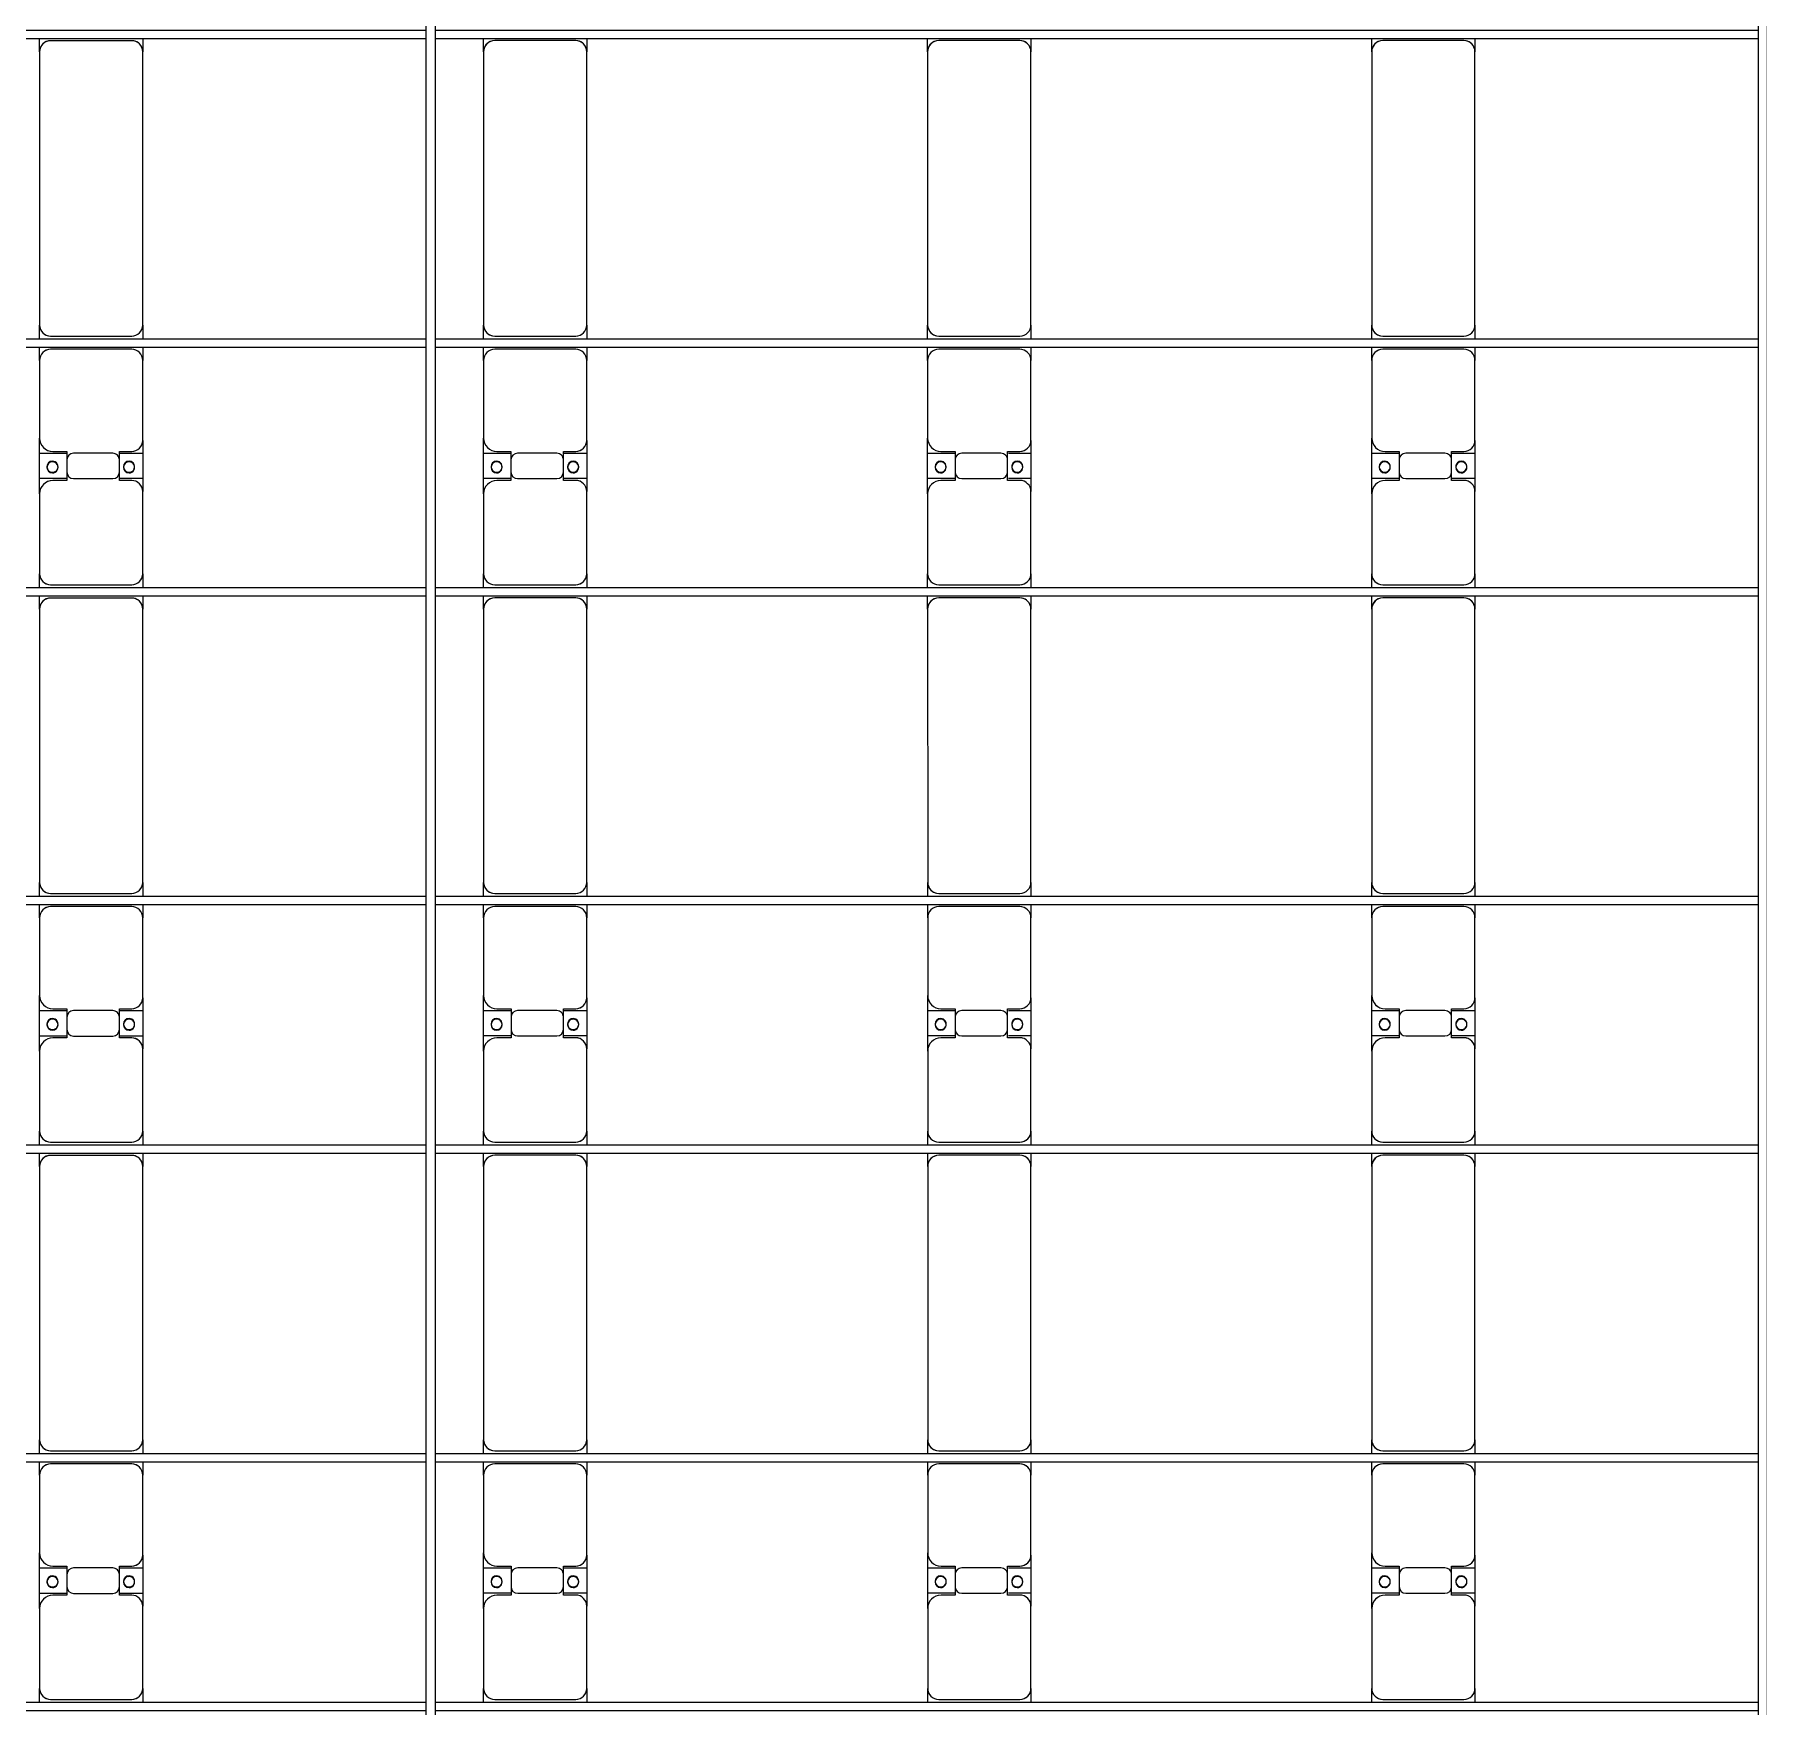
# Model space of a CAD drawing. Header units: millimetres. Extents: x -496478 to -186190, y -204059 to -87354.
# Drawn here: x -392996 to -385232, y -143603 to -136073 of the extents above; entities that cross this region are included whole.
import ezdxf

# ---------------------------------------------------------------- set-up
doc = ezdxf.new("R2010")
doc.units = ezdxf.units.MM
for name, color, linetype, lineweight in [('A-DETL-MBND', 5, 'Continuous', 9), ('A-GENM', 13, 'Continuous', 9), ('S-BEAM', 12, 'Continuous', 9)]:
    doc.layers.add(name, color=color, linetype=linetype, lineweight=lineweight)

# ---------------------------------------------------------------- blocks, each defined once
blk = doc.blocks.new('Dai phao do pin - DẢI PHAO ĐỠ PIN-V24-BỐ TRÍ KHUNG KẾT CẤU BÈ PIN 01')
at = {"layer": 'A-DETL-MBND', "color": 8}
for p, q in [((23298, 241.6), (23359.7, 241.6)), ((23719.7, 241.6), (23359.7, 241.6)), ((23719.7, 241.6), (23902.2, 241.6)), ((23787.8, 241.6), (23970.3, 241.6)), ((23787.8, 118.2), (23787.8, 241.6)), ((23902.2, 241.6), (23902.2, 118.2)), ((24320.3, 241.6), (23970.3, 241.6)), ((24320.3, 241.6), (24378, 241.6)), ((24418, 241.6), (24479.7, 241.6)), ((25710.3, 241.6), (24479.7, 241.6)), ((25710.3, 241.6), (25768, 241.6)), ((25808, 241.6), (25869.7, 241.6)), ((26229.7, 241.6), (25869.7, 241.6)), ((26229.7, 241.6), (26412.2, 241.6)), ((26297.8, 241.6), (26480.3, 241.6)), ((26297.8, 118.2), (26297.8, 241.6)), ((26412.2, 241.6), (26412.2, 118.2)), ((26830.3, 241.6), (26480.3, 241.6)), ((26830.3, 241.6), (26888, 241.6)), ((26928, 241.6), (26989.7, 241.6)), ((28220.3, 241.6), (26989.7, 241.6)), ((28220.3, 241.6), (28278, 241.6)), ((28318, 241.6), (28379.7, 241.6)), ((28739.7, 241.6), (28379.7, 241.6)), ((28739.7, 241.6), (28922.2, 241.6)), ((28807.8, 241.6), (28990.3, 241.6)), ((28807.8, 118.2), (28807.8, 241.6)), ((28922.2, 241.6), (28922.2, 118.2)), ((29340.3, 241.6), (28990.3, 241.6)), ((29340.3, 241.6), (29398, 241.6)), ((29438, 241.6), (29499.7, 241.6)), ((30730.3, 241.6), (29499.7, 241.6)), ((30730.3, 241.6), (30788, 241.6)), ((23309.7, 191.6), (23309.7, -173.4)), ((23779.7, 118.2), (23779.7, 181.6)), ((23910.3, 181.6), (23910.3, 118.2)), ((24370.3, -173.4), (24370.3, 191.6)), ((24429.7, 191.6), (24429.7, -173.4)), ((25760.3, -173.4), (25760.3, 191.6)), ((25819.7, 191.6), (25819.7, -173.4)), ((26289.7, 118.2), (26289.7, 181.6)), ((26420.3, 181.6), (26420.3, 118.2)), ((26880.3, -173.4), (26880.3, 191.6)), ((26939.7, 191.6), (26939.7, -173.4)), ((28270.3, -173.4), (28270.3, 191.6)), ((28329.7, 191.6), (28329.7, -173.4)), ((28799.7, 118.2), (28799.7, 181.6)), ((28930.3, 181.6), (28930.3, 118.2)), ((29390.3, -173.4), (29390.3, 191.6)), ((29449.7, 191.6), (29449.7, -173.4)), ((30780.3, -173.4), (30780.3, 191.6)), ((23872.2, 118.2), (23779.7, 118.2)), ((23787.8, 88.2), (23787.8, -88.2)), ((23910.3, 118.2), (23817.8, 118.2)), ((23902.2, -88.2), (23902.2, 88.2)), ((26382.2, 118.2), (26289.7, 118.2)), ((26297.8, 88.2), (26297.8, -88.2)), ((26420.3, 118.2), (26327.8, 118.2)), ((26412.2, -88.2), (26412.2, 88.2)), ((28892.2, 118.2), (28799.7, 118.2)), ((28807.8, 88.2), (28807.8, -88.2)), ((28930.3, 118.2), (28837.8, 118.2)), ((28922.2, -88.2), (28922.2, 88.2)), ((23779.7, -173.4), (23779.7, -118.2)), ((23779.7, -118.2), (23872.2, -118.2)), ((23787.8, -223.4), (23787.8, -118.2)), ((23817.8, -118.2), (23910.3, -118.2)), ((23902.2, -118.2), (23902.2, -223.4)), ((23910.3, -118.2), (23910.3, -173.4)), ((26289.7, -173.4), (26289.7, -118.2)), ((26289.7, -118.2), (26382.2, -118.2)), ((26297.8, -223.4), (26297.8, -118.2)), ((26327.8, -118.2), (26420.3, -118.2)), ((26412.2, -118.2), (26412.2, -223.4)), ((26420.3, -118.2), (26420.3, -173.4)), ((28799.7, -173.4), (28799.7, -118.2)), ((28799.7, -118.2), (28892.2, -118.2)), ((28807.8, -223.4), (28807.8, -118.2)), ((28837.8, -118.2), (28930.3, -118.2)), ((28922.2, -118.2), (28922.2, -223.4)), ((28930.3, -118.2), (28930.3, -173.4)), ((23359.7, -223.4), (23298, -223.4)), ((23359.7, -223.4), (23729.7, -223.4)), ((23902.2, -223.4), (23729.7, -223.4)), ((23960.3, -223.4), (23787.8, -223.4)), ((23960.3, -223.4), (24320.3, -223.4)), ((24378, -223.4), (24320.3, -223.4)), ((24479.7, -223.4), (24418, -223.4)), ((24479.7, -223.4), (25710.3, -223.4)), ((25768, -223.4), (25710.3, -223.4)), ((25869.7, -223.4), (25808, -223.4)), ((25869.7, -223.4), (26239.7, -223.4)), ((26412.2, -223.4), (26239.7, -223.4)), ((26470.3, -223.4), (26297.8, -223.4)), ((26470.3, -223.4), (26830.3, -223.4)), ((26888, -223.4), (26830.3, -223.4)), ((26989.7, -223.4), (26928, -223.4)), ((26989.7, -223.4), (28220.3, -223.4)), ((28278, -223.4), (28220.3, -223.4)), ((28379.7, -223.4), (28318, -223.4)), ((28379.7, -223.4), (28749.7, -223.4)), ((28922.2, -223.4), (28749.7, -223.4)), ((28980.3, -223.4), (28807.8, -223.4)), ((28980.3, -223.4), (29340.3, -223.4)), ((29398, -223.4), (29340.3, -223.4)), ((29499.7, -223.4), (29438, -223.4)), ((29499.7, -223.4), (30730.3, -223.4)), ((30788, -223.4), (30730.3, -223.4))]:
    blk.add_line(p, q, dxfattribs=at)
for centre, radius, start, end in [((23359.7, 191.6), 50, 90, 180), ((23719.7, 181.6), 60, 360, 90), ((23970.3, 181.6), 60, 90, 180), ((24320.3, 191.6), 50, 360, 90), ((24479.7, 191.6), 50, 90, 180), ((24479.7, 191.6), 50, 105, 180), ((25710.3, 191.6), 50, 360, 90), ((25710.3, 191.6), 50, 15, 90), ((25869.7, 191.6), 50, 90, 180), ((26229.7, 181.6), 60, 360, 90), ((26480.3, 181.6), 60, 90, 180), ((26830.3, 191.6), 50, 0, 90), ((26989.7, 191.6), 50, 90, 180), ((26989.7, 191.6), 50, 105, 180), ((28220.3, 191.6), 50, 360, 90), ((28220.3, 191.6), 50, 15, 90), ((28379.7, 191.6), 50, 90, 180), ((28739.7, 181.6), 60, 0, 90), ((28990.3, 181.6), 60, 90, 180), ((29340.3, 191.6), 50, 0, 90), ((29499.7, 191.6), 50, 90, 180), ((29499.7, 191.6), 50, 105, 180), ((30730.3, 191.6), 50, 0, 90), ((30730.3, 191.6), 50, 15, 90), ((23359.7, 191.6), 50, 135, 180), ((23719.7, 181.6), 60, 360, 45), ((23838.6, 183.2), 25, 360, 180), ((23838.6, 183.2), 25, 180, 0), ((23841.4, 183.2), 25, 360, 180), ((23841.4, 183.2), 25, 180, 0), ((23841.4, 183.2), 25, 180, 195), ((23970.3, 181.6), 60, 135, 180), ((24320.3, 191.6), 50, 360, 45), ((25869.7, 191.6), 50, 135, 180), ((26229.7, 181.6), 60, 360, 45), ((26348.6, 183.2), 25, 360, 180), ((26348.6, 183.2), 25, 180, 360), ((26351.4, 183.2), 25, 0, 180), ((26351.4, 183.2), 25, 180, 0), ((26351.4, 183.2), 25, 180, 195), ((26480.3, 181.6), 60, 135, 180), ((26830.3, 191.6), 50, 0, 45), ((28379.7, 191.6), 50, 135, 180), ((28739.7, 181.6), 60, 0, 45), ((28858.6, 183.2), 25, 360, 180), ((28858.6, 183.2), 25, 180, 0), ((28861.4, 183.2), 25, 0, 180), ((28861.4, 183.2), 25, 180, 0), ((28861.4, 183.2), 25, 180, 195), ((28990.3, 181.6), 60, 135, 180), ((29340.3, 191.6), 50, 0, 45), ((23817.8, 88.2), 30, 90, 180), ((23872.2, 88.2), 30, 0, 90), ((26327.8, 88.2), 30, 90, 180), ((26382.2, 88.2), 30, 0, 90), ((28837.8, 88.2), 30, 90, 180), ((28892.2, 88.2), 30, 0, 90), ((23817.8, -88.2), 30, 180, 270), ((23838.6, -161.8), 25, 360, 180), ((23841.4, -161.8), 25, 360, 180), ((23841.4, -161.8), 25, 120, 180), ((23841.4, -161.8), 25, 75, 105), ((23838.6, -161.8), 25, 75, 90), ((23838.6, -161.8), 25, 30, 45), ((23872.2, -88.2), 30, 270, 0), ((26327.8, -88.2), 30, 180, 270), ((26348.6, -161.8), 25, 360, 180), ((26351.4, -161.8), 25, 360, 180), ((26351.4, -161.8), 25, 120, 180), ((26351.4, -161.8), 25, 75, 105), ((26348.6, -161.8), 25, 75, 90), ((26348.6, -161.8), 25, 30, 45), ((26382.2, -88.2), 30, 270, 0), ((28837.8, -88.2), 30, 180, 270), ((28858.6, -161.8), 25, 360, 180), ((28861.4, -161.8), 25, 360, 180), ((28861.4, -161.8), 25, 120, 180), ((28861.4, -161.8), 25, 75, 105), ((28858.6, -161.8), 25, 75, 90), ((28858.6, -161.8), 25, 30, 45), ((28892.2, -88.2), 30, 270, 0), ((23359.7, -173.4), 50, 180, 270), ((23359.7, -173.4), 50, 180, 225), ((23729.7, -173.4), 50, 270, 0), ((23729.7, -173.4), 50, 315, 0), ((23838.6, -161.8), 25, 180, 0), ((23841.4, -161.8), 25, 180, 0), ((23838.6, -161.8), 25, 360, 15), ((23960.3, -173.4), 50, 180, 270), ((23960.3, -173.4), 50, 180, 225), ((24320.3, -173.4), 50, 270, 360), ((24320.3, -173.4), 50, 315, 360), ((24479.7, -173.4), 50, 180, 270), ((24479.7, -173.4), 50, 180, 270), ((25710.3, -173.4), 50, 270, 360), ((25710.3, -173.4), 50, 285, 0), ((25869.7, -173.4), 50, 180, 270), ((25869.7, -173.4), 50, 180, 225), ((26239.7, -173.4), 50, 270, 360), ((26239.7, -173.4), 50, 315, 360), ((26348.6, -161.8), 25, 180, 0), ((26351.4, -161.8), 25, 180, 0), ((26348.6, -161.8), 25, 360, 15), ((26470.3, -173.4), 50, 180, 270), ((26470.3, -173.4), 50, 180, 225), ((26830.3, -173.4), 50, 270, 0), ((26830.3, -173.4), 50, 315, 0), ((26989.7, -173.4), 50, 180, 270), ((26989.7, -173.4), 50, 180, 270), ((28220.3, -173.4), 50, 270, 360), ((28220.3, -173.4), 50, 285, 360), ((28379.7, -173.4), 50, 180, 270), ((28379.7, -173.4), 50, 180, 225), ((28749.7, -173.4), 50, 270, 360), ((28749.7, -173.4), 50, 315, 0), ((28858.6, -161.8), 25, 180, 0), ((28861.4, -161.8), 25, 180, 360), ((28858.6, -161.8), 25, 360, 15), ((28980.3, -173.4), 50, 180, 270), ((28980.3, -173.4), 50, 180, 225), ((29340.3, -173.4), 50, 270, 0), ((29340.3, -173.4), 50, 315, 360), ((29499.7, -173.4), 50, 180, 270), ((29499.7, -173.4), 50, 180, 270), ((30730.3, -173.4), 50, 270, 0), ((30730.3, -173.4), 50, 285, 360)]:
    blk.add_arc(centre, radius, start, end, dxfattribs=at)
blk = doc.blocks.new('Dai phao do pin - DẢI PHAO ĐỠ PIN-V25-BỐ TRÍ KHUNG KẾT CẤU BÈ PIN 01')
at = {"layer": 'A-DETL-MBND', "color": 8}
for p, q in [((23298, 241.6), (23359.7, 241.6)), ((23719.7, 241.6), (23359.7, 241.6)), ((23719.7, 241.6), (23902.2, 241.6)), ((23787.8, 241.6), (23970.3, 241.6)), ((23787.8, 118.2), (23787.8, 241.6)), ((23902.2, 241.6), (23902.2, 118.2)), ((24320.3, 241.6), (23970.3, 241.6)), ((24320.3, 241.6), (24378, 241.6)), ((24418, 241.6), (24479.7, 241.6)), ((25710.3, 241.6), (24479.7, 241.6)), ((25710.3, 241.6), (25768, 241.6)), ((25808, 241.6), (25869.7, 241.6)), ((26229.7, 241.6), (25869.7, 241.6)), ((26229.7, 241.6), (26412.2, 241.6)), ((26297.8, 241.6), (26480.3, 241.6)), ((26297.8, 118.2), (26297.8, 241.6)), ((26412.2, 241.6), (26412.2, 118.2)), ((26830.3, 241.6), (26480.3, 241.6)), ((26830.3, 241.6), (26888, 241.6)), ((26928, 241.6), (26989.7, 241.6)), ((28220.3, 241.6), (26989.7, 241.6)), ((28220.3, 241.6), (28278, 241.6)), ((28318, 241.6), (28379.7, 241.6)), ((28739.7, 241.6), (28379.7, 241.6)), ((28739.7, 241.6), (28922.2, 241.6)), ((28807.8, 241.6), (28990.3, 241.6)), ((28807.8, 118.2), (28807.8, 241.6)), ((28922.2, 241.6), (28922.2, 118.2)), ((29340.3, 241.6), (28990.3, 241.6)), ((29340.3, 241.6), (29398, 241.6)), ((29438, 241.6), (29499.7, 241.6)), ((30730.3, 241.6), (29499.7, 241.6)), ((30730.3, 241.6), (30788, 241.6)), ((23309.7, 191.6), (23309.7, -173.4)), ((23779.7, 118.2), (23779.7, 181.6)), ((23910.3, 181.6), (23910.3, 118.2)), ((24370.3, -173.4), (24370.3, 191.6)), ((24429.7, 191.6), (24429.7, -173.4)), ((25760.3, -173.4), (25760.3, 191.6)), ((25819.7, 191.6), (25819.7, -173.4)), ((26289.7, 118.2), (26289.7, 181.6)), ((26420.3, 181.6), (26420.3, 118.2)), ((26880.3, -173.4), (26880.3, 191.6)), ((26939.7, 191.6), (26939.7, -173.4)), ((28270.3, -173.4), (28270.3, 191.6)), ((28329.7, 191.6), (28329.7, -173.4)), ((28799.7, 118.2), (28799.7, 181.6)), ((28930.3, 181.6), (28930.3, 118.2)), ((29390.3, -173.4), (29390.3, 191.6)), ((29449.7, 191.6), (29449.7, -173.4)), ((30780.3, -173.4), (30780.3, 191.6)), ((23872.2, 118.2), (23779.7, 118.2)), ((23787.8, 88.2), (23787.8, -88.2)), ((23910.3, 118.2), (23817.8, 118.2)), ((23902.2, -88.2), (23902.2, 88.2)), ((26382.2, 118.2), (26289.7, 118.2)), ((26297.8, 88.2), (26297.8, -88.2)), ((26420.3, 118.2), (26327.8, 118.2)), ((26412.2, -88.2), (26412.2, 88.2)), ((28892.2, 118.2), (28799.7, 118.2)), ((28807.8, 88.2), (28807.8, -88.2)), ((28930.3, 118.2), (28837.8, 118.2)), ((28922.2, -88.2), (28922.2, 88.2)), ((23779.7, -173.4), (23779.7, -118.2)), ((23779.7, -118.2), (23872.2, -118.2)), ((23787.8, -223.4), (23787.8, -118.2)), ((23817.8, -118.2), (23910.3, -118.2)), ((23902.2, -118.2), (23902.2, -223.4)), ((23910.3, -118.2), (23910.3, -173.4)), ((26289.7, -173.4), (26289.7, -118.2)), ((26289.7, -118.2), (26382.2, -118.2)), ((26297.8, -223.4), (26297.8, -118.2)), ((26327.8, -118.2), (26420.3, -118.2)), ((26412.2, -118.2), (26412.2, -223.4)), ((26420.3, -118.2), (26420.3, -173.4)), ((28799.7, -173.4), (28799.7, -118.2)), ((28799.7, -118.2), (28892.2, -118.2)), ((28807.8, -223.4), (28807.8, -118.2)), ((28837.8, -118.2), (28930.3, -118.2)), ((28922.2, -118.2), (28922.2, -223.4)), ((28930.3, -118.2), (28930.3, -173.4)), ((23359.7, -223.4), (23298, -223.4)), ((23359.7, -223.4), (23729.7, -223.4)), ((23902.2, -223.4), (23729.7, -223.4)), ((23960.3, -223.4), (23787.8, -223.4)), ((23960.3, -223.4), (24320.3, -223.4)), ((24378, -223.4), (24320.3, -223.4)), ((24479.7, -223.4), (24418, -223.4)), ((24479.7, -223.4), (25710.3, -223.4)), ((25768, -223.4), (25710.3, -223.4)), ((25869.7, -223.4), (25808, -223.4)), ((25869.7, -223.4), (26239.7, -223.4)), ((26412.2, -223.4), (26239.7, -223.4)), ((26470.3, -223.4), (26297.8, -223.4)), ((26470.3, -223.4), (26830.3, -223.4)), ((26888, -223.4), (26830.3, -223.4)), ((26989.7, -223.4), (26928, -223.4)), ((26989.7, -223.4), (28220.3, -223.4)), ((28278, -223.4), (28220.3, -223.4)), ((28379.7, -223.4), (28318, -223.4)), ((28379.7, -223.4), (28749.7, -223.4)), ((28922.2, -223.4), (28749.7, -223.4)), ((28980.3, -223.4), (28807.8, -223.4)), ((28980.3, -223.4), (29340.3, -223.4)), ((29398, -223.4), (29340.3, -223.4)), ((29499.7, -223.4), (29438, -223.4)), ((29499.7, -223.4), (30730.3, -223.4)), ((30788, -223.4), (30730.3, -223.4))]:
    blk.add_line(p, q, dxfattribs=at)
for centre, radius, start, end in [((23359.7, 191.6), 50, 90, 180), ((23719.7, 181.6), 60, 360, 90), ((23970.3, 181.6), 60, 90, 180), ((24320.3, 191.6), 50, 360, 90), ((24479.7, 191.6), 50, 90, 180), ((24479.7, 191.6), 50, 105, 180), ((25710.3, 191.6), 50, 360, 90), ((25710.3, 191.6), 50, 15, 90), ((25869.7, 191.6), 50, 90, 180), ((26229.7, 181.6), 60, 360, 90), ((26480.3, 181.6), 60, 90, 180), ((26830.3, 191.6), 50, 0, 90), ((26989.7, 191.6), 50, 90, 180), ((26989.7, 191.6), 50, 105, 180), ((28220.3, 191.6), 50, 360, 90), ((28220.3, 191.6), 50, 15, 90), ((28379.7, 191.6), 50, 90, 180), ((28739.7, 181.6), 60, 0, 90), ((28990.3, 181.6), 60, 90, 180), ((29340.3, 191.6), 50, 0, 90), ((29499.7, 191.6), 50, 90, 180), ((29499.7, 191.6), 50, 105, 180), ((30730.3, 191.6), 50, 0, 90), ((30730.3, 191.6), 50, 15, 90), ((23359.7, 191.6), 50, 135, 180), ((23719.7, 181.6), 60, 360, 45), ((23838.6, 183.2), 25, 360, 180), ((23838.6, 183.2), 25, 180, 0), ((23841.4, 183.2), 25, 360, 180), ((23841.4, 183.2), 25, 180, 0), ((23841.4, 183.2), 25, 180, 195), ((23970.3, 181.6), 60, 135, 180), ((24320.3, 191.6), 50, 360, 45), ((25869.7, 191.6), 50, 135, 180), ((26229.7, 181.6), 60, 360, 45), ((26348.6, 183.2), 25, 360, 180), ((26348.6, 183.2), 25, 180, 360), ((26351.4, 183.2), 25, 0, 180), ((26351.4, 183.2), 25, 180, 0), ((26351.4, 183.2), 25, 180, 195), ((26480.3, 181.6), 60, 135, 180), ((26830.3, 191.6), 50, 0, 45), ((28379.7, 191.6), 50, 135, 180), ((28739.7, 181.6), 60, 0, 45), ((28858.6, 183.2), 25, 360, 180), ((28858.6, 183.2), 25, 180, 0), ((28861.4, 183.2), 25, 0, 180), ((28861.4, 183.2), 25, 180, 0), ((28861.4, 183.2), 25, 180, 195), ((28990.3, 181.6), 60, 135, 180), ((29340.3, 191.6), 50, 0, 45), ((23817.8, 88.2), 30, 90, 180), ((23872.2, 88.2), 30, 0, 90), ((26327.8, 88.2), 30, 90, 180), ((26382.2, 88.2), 30, 0, 90), ((28837.8, 88.2), 30, 90, 180), ((28892.2, 88.2), 30, 0, 90), ((23817.8, -88.2), 30, 180, 270), ((23838.6, -161.8), 25, 360, 180), ((23841.4, -161.8), 25, 360, 180), ((23841.4, -161.8), 25, 120, 180), ((23841.4, -161.8), 25, 75, 105), ((23838.6, -161.8), 25, 75, 90), ((23838.6, -161.8), 25, 30, 45), ((23872.2, -88.2), 30, 270, 0), ((26327.8, -88.2), 30, 180, 270), ((26348.6, -161.8), 25, 360, 180), ((26351.4, -161.8), 25, 360, 180), ((26351.4, -161.8), 25, 120, 180), ((26351.4, -161.8), 25, 75, 105), ((26348.6, -161.8), 25, 75, 90), ((26348.6, -161.8), 25, 30, 45), ((26382.2, -88.2), 30, 270, 0), ((28837.8, -88.2), 30, 180, 270), ((28858.6, -161.8), 25, 360, 180), ((28861.4, -161.8), 25, 360, 180), ((28861.4, -161.8), 25, 120, 180), ((28861.4, -161.8), 25, 75, 105), ((28858.6, -161.8), 25, 75, 90), ((28858.6, -161.8), 25, 30, 45), ((28892.2, -88.2), 30, 270, 0), ((23359.7, -173.4), 50, 180, 270), ((23359.7, -173.4), 50, 180, 225), ((23729.7, -173.4), 50, 270, 0), ((23729.7, -173.4), 50, 315, 0), ((23838.6, -161.8), 25, 180, 0), ((23841.4, -161.8), 25, 180, 0), ((23838.6, -161.8), 25, 360, 15), ((23960.3, -173.4), 50, 180, 270), ((23960.3, -173.4), 50, 180, 225), ((24320.3, -173.4), 50, 270, 360), ((24320.3, -173.4), 50, 315, 360), ((24479.7, -173.4), 50, 180, 270), ((24479.7, -173.4), 50, 180, 270), ((25710.3, -173.4), 50, 270, 360), ((25710.3, -173.4), 50, 285, 0), ((25869.7, -173.4), 50, 180, 270), ((25869.7, -173.4), 50, 180, 225), ((26239.7, -173.4), 50, 270, 360), ((26239.7, -173.4), 50, 315, 360), ((26348.6, -161.8), 25, 180, 0), ((26351.4, -161.8), 25, 180, 0), ((26348.6, -161.8), 25, 360, 15), ((26470.3, -173.4), 50, 180, 270), ((26470.3, -173.4), 50, 180, 225), ((26830.3, -173.4), 50, 270, 0), ((26830.3, -173.4), 50, 315, 0), ((26989.7, -173.4), 50, 180, 270), ((26989.7, -173.4), 50, 180, 270), ((28220.3, -173.4), 50, 270, 360), ((28220.3, -173.4), 50, 285, 360), ((28379.7, -173.4), 50, 180, 270), ((28379.7, -173.4), 50, 180, 225), ((28749.7, -173.4), 50, 270, 360), ((28749.7, -173.4), 50, 315, 0), ((28858.6, -161.8), 25, 180, 0), ((28861.4, -161.8), 25, 180, 360), ((28858.6, -161.8), 25, 360, 15), ((28980.3, -173.4), 50, 180, 270), ((28980.3, -173.4), 50, 180, 225), ((29340.3, -173.4), 50, 270, 0), ((29340.3, -173.4), 50, 315, 360), ((29499.7, -173.4), 50, 180, 270), ((29499.7, -173.4), 50, 180, 270), ((30730.3, -173.4), 50, 270, 0), ((30730.3, -173.4), 50, 285, 360)]:
    blk.add_arc(centre, radius, start, end, dxfattribs=at)
blk = doc.blocks.new('Dai phao do pin - DẢI PHAO ĐỠ PIN-V26-BỐ TRÍ KHUNG KẾT CẤU BÈ PIN 01')
at = {"layer": 'A-DETL-MBND', "color": 8}
for p, q in [((23298, 241.6), (23359.7, 241.6)), ((23719.7, 241.6), (23359.7, 241.6)), ((23719.7, 241.6), (23902.2, 241.6)), ((23787.8, 241.6), (23970.3, 241.6)), ((23787.8, 118.2), (23787.8, 241.6)), ((23902.2, 241.6), (23902.2, 118.2)), ((24320.3, 241.6), (23970.3, 241.6)), ((24320.3, 241.6), (24378, 241.6)), ((24418, 241.6), (24479.7, 241.6)), ((25710.3, 241.6), (24479.7, 241.6)), ((25710.3, 241.6), (25768, 241.6)), ((25808, 241.6), (25869.7, 241.6)), ((26229.7, 241.6), (25869.7, 241.6)), ((26229.7, 241.6), (26412.2, 241.6)), ((26297.8, 241.6), (26480.3, 241.6)), ((26297.8, 118.2), (26297.8, 241.6)), ((26412.2, 241.6), (26412.2, 118.2)), ((26830.3, 241.6), (26480.3, 241.6)), ((26830.3, 241.6), (26888, 241.6)), ((26928, 241.6), (26989.7, 241.6)), ((28220.3, 241.6), (26989.7, 241.6)), ((28220.3, 241.6), (28278, 241.6)), ((28318, 241.6), (28379.7, 241.6)), ((28739.7, 241.6), (28379.7, 241.6)), ((28739.7, 241.6), (28922.2, 241.6)), ((28807.8, 241.6), (28990.3, 241.6)), ((28807.8, 118.2), (28807.8, 241.6)), ((28922.2, 241.6), (28922.2, 118.2)), ((29340.3, 241.6), (28990.3, 241.6)), ((29340.3, 241.6), (29398, 241.6)), ((29438, 241.6), (29499.7, 241.6)), ((30730.3, 241.6), (29499.7, 241.6)), ((30730.3, 241.6), (30788, 241.6)), ((23309.7, 191.6), (23309.7, -173.4)), ((23779.7, 118.2), (23779.7, 181.6)), ((23910.3, 181.6), (23910.3, 118.2)), ((24370.3, -173.4), (24370.3, 191.6)), ((24429.7, 191.6), (24429.7, -173.4)), ((25760.3, -173.4), (25760.3, 191.6)), ((25819.7, 191.6), (25819.7, -173.4)), ((26289.7, 118.2), (26289.7, 181.6)), ((26420.3, 181.6), (26420.3, 118.2)), ((26880.3, -173.4), (26880.3, 191.6)), ((26939.7, 191.6), (26939.7, -173.4)), ((28270.3, -173.4), (28270.3, 191.6)), ((28329.7, 191.6), (28329.7, -173.4)), ((28799.7, 118.2), (28799.7, 181.6)), ((28930.3, 181.6), (28930.3, 118.2)), ((29390.3, -173.4), (29390.3, 191.6)), ((29449.7, 191.6), (29449.7, -173.4)), ((30780.3, -173.4), (30780.3, 191.6)), ((23872.2, 118.2), (23779.7, 118.2)), ((23787.8, 88.2), (23787.8, -88.2)), ((23910.3, 118.2), (23817.8, 118.2)), ((23902.2, -88.2), (23902.2, 88.2)), ((26382.2, 118.2), (26289.7, 118.2)), ((26297.8, 88.2), (26297.8, -88.2)), ((26420.3, 118.2), (26327.8, 118.2)), ((26412.2, -88.2), (26412.2, 88.2)), ((28892.2, 118.2), (28799.7, 118.2)), ((28807.8, 88.2), (28807.8, -88.2)), ((28930.3, 118.2), (28837.8, 118.2)), ((28922.2, -88.2), (28922.2, 88.2)), ((23779.7, -173.4), (23779.7, -118.2)), ((23779.7, -118.2), (23872.2, -118.2)), ((23787.8, -223.4), (23787.8, -122.2)), ((23817.8, -118.2), (23910.3, -118.2)), ((23902.2, -122.2), (23902.2, -223.4)), ((23910.3, -118.2), (23910.3, -173.4)), ((26289.7, -173.4), (26289.7, -118.2)), ((26289.7, -118.2), (26382.2, -118.2)), ((26297.8, -223.4), (26297.8, -122.3)), ((26327.8, -118.2), (26420.3, -118.2)), ((26412.2, -122.3), (26412.2, -223.4)), ((26420.3, -118.2), (26420.3, -173.4)), ((28799.7, -173.4), (28799.7, -118.2)), ((28799.7, -118.2), (28892.2, -118.2)), ((28807.8, -223.4), (28807.8, -122.3)), ((28837.8, -118.2), (28930.3, -118.2)), ((28922.2, -122.3), (28922.2, -223.4)), ((28930.3, -118.2), (28930.3, -173.4)), ((23359.7, -223.4), (23298, -223.4)), ((23359.7, -223.4), (23729.7, -223.4)), ((23902.2, -223.4), (23729.7, -223.4)), ((23960.3, -223.4), (23787.8, -223.4)), ((23960.3, -223.4), (24320.3, -223.4)), ((24378, -223.4), (24320.3, -223.4)), ((24479.7, -223.4), (24418, -223.4)), ((24479.7, -223.4), (25710.3, -223.4)), ((25768, -223.4), (25710.3, -223.4)), ((25869.7, -223.4), (25808, -223.4)), ((25869.7, -223.4), (26239.7, -223.4)), ((26412.2, -223.4), (26239.7, -223.4)), ((26470.3, -223.4), (26297.8, -223.4)), ((26470.3, -223.4), (26830.3, -223.4)), ((26888, -223.4), (26830.3, -223.4)), ((26989.7, -223.4), (26928, -223.4)), ((26989.7, -223.4), (28220.3, -223.4)), ((28278, -223.4), (28220.3, -223.4)), ((28379.7, -223.4), (28318, -223.4)), ((28379.7, -223.4), (28749.7, -223.4)), ((28922.2, -223.4), (28749.7, -223.4)), ((28980.3, -223.4), (28807.8, -223.4)), ((28980.3, -223.4), (29340.3, -223.4)), ((29398, -223.4), (29340.3, -223.4)), ((29499.7, -223.4), (29438, -223.4)), ((29499.7, -223.4), (30730.3, -223.4)), ((30788, -223.4), (30730.3, -223.4))]:
    blk.add_line(p, q, dxfattribs=at)
for centre, radius, start, end in [((23359.7, 191.6), 50, 90, 180), ((23719.7, 181.6), 60, 360, 90), ((23970.3, 181.6), 60, 90, 180), ((24320.3, 191.6), 50, 360, 90), ((24479.7, 191.6), 50, 90, 180), ((24479.7, 191.6), 50, 105, 180), ((25710.3, 191.6), 50, 360, 90), ((25710.3, 191.6), 50, 15, 90), ((25869.7, 191.6), 50, 90, 180), ((26229.7, 181.6), 60, 360, 90), ((26480.3, 181.6), 60, 90, 180), ((26830.3, 191.6), 50, 0, 90), ((26989.7, 191.6), 50, 90, 180), ((26989.7, 191.6), 50, 105, 180), ((28220.3, 191.6), 50, 360, 90), ((28220.3, 191.6), 50, 15, 90), ((28379.7, 191.6), 50, 90, 180), ((28739.7, 181.6), 60, 0, 90), ((28990.3, 181.6), 60, 90, 180), ((29340.3, 191.6), 50, 0, 90), ((29499.7, 191.6), 50, 90, 180), ((29499.7, 191.6), 50, 105, 180), ((30730.3, 191.6), 50, 0, 90), ((30730.3, 191.6), 50, 15, 90), ((23359.7, 191.6), 50, 135, 180), ((23719.7, 181.6), 60, 360, 45), ((23838.6, 183.2), 25, 360, 180), ((23838.6, 183.2), 25, 180, 0), ((23841.4, 183.2), 25, 360, 180), ((23841.4, 183.2), 25, 180, 0), ((23841.4, 183.2), 25, 180, 195), ((23970.3, 181.6), 60, 135, 180), ((24320.3, 191.6), 50, 360, 45), ((25869.7, 191.6), 50, 135, 180), ((26229.7, 181.6), 60, 360, 45), ((26348.6, 183.2), 25, 360, 180), ((26348.6, 183.2), 25, 180, 360), ((26351.4, 183.2), 25, 0, 180), ((26351.4, 183.2), 25, 180, 0), ((26351.4, 183.2), 25, 180, 195), ((26480.3, 181.6), 60, 135, 180), ((26830.3, 191.6), 50, 0, 45), ((28379.7, 191.6), 50, 135, 180), ((28739.7, 181.6), 60, 0, 45), ((28858.6, 183.2), 25, 360, 180), ((28858.6, 183.2), 25, 180, 0), ((28861.4, 183.2), 25, 0, 180), ((28861.4, 183.2), 25, 180, 0), ((28861.4, 183.2), 25, 180, 195), ((28990.3, 181.6), 60, 135, 180), ((29340.3, 191.6), 50, 0, 45), ((23817.8, 88.2), 30, 90, 180), ((23872.2, 88.2), 30, 0, 90), ((26327.8, 88.2), 30, 90, 180), ((26382.2, 88.2), 30, 0, 90), ((28837.8, 88.2), 30, 90, 180), ((28892.2, 88.2), 30, 0, 90), ((23817.8, -88.2), 30, 180, 270), ((23838.6, -161.8), 25, 360, 180), ((23841.4, -161.8), 25, 360, 180), ((23841.4, -161.8), 25, 120, 180), ((23841.4, -161.8), 25, 75, 105), ((23838.6, -161.8), 25, 75, 90), ((23838.6, -161.8), 25, 30, 45), ((23872.2, -88.2), 30, 270, 0), ((26327.8, -88.2), 30, 180, 270), ((26348.6, -161.8), 25, 360, 180), ((26351.4, -161.8), 25, 360, 180), ((26351.4, -161.8), 25, 120, 180), ((26351.4, -161.8), 25, 75, 105), ((26348.6, -161.8), 25, 75, 90), ((26348.6, -161.8), 25, 30, 45), ((26382.2, -88.2), 30, 270, 0), ((28837.8, -88.2), 30, 180, 270), ((28858.6, -161.8), 25, 360, 180), ((28861.4, -161.8), 25, 360, 180), ((28861.4, -161.8), 25, 120, 180), ((28861.4, -161.8), 25, 75, 105), ((28858.6, -161.8), 25, 75, 90), ((28858.6, -161.8), 25, 30, 45), ((28892.2, -88.2), 30, 270, 0), ((23359.7, -173.4), 50, 180, 270), ((23359.7, -173.4), 50, 180, 225), ((23729.7, -173.4), 50, 270, 0), ((23729.7, -173.4), 50, 315, 0), ((23838.6, -161.8), 25, 180, 0), ((23841.4, -161.8), 25, 180, 0), ((23838.6, -161.8), 25, 360, 15), ((23960.3, -173.4), 50, 180, 270), ((23960.3, -173.4), 50, 180, 225), ((24320.3, -173.4), 50, 270, 360), ((24320.3, -173.4), 50, 315, 360), ((24479.7, -173.4), 50, 180, 270), ((24479.7, -173.4), 50, 180, 270), ((25710.3, -173.4), 50, 270, 360), ((25710.3, -173.4), 50, 285, 0), ((25869.7, -173.4), 50, 180, 270), ((25869.7, -173.4), 50, 180, 225), ((26239.7, -173.4), 50, 270, 360), ((26239.7, -173.4), 50, 315, 360), ((26348.6, -161.8), 25, 180, 0), ((26351.4, -161.8), 25, 180, 0), ((26348.6, -161.8), 25, 360, 15), ((26470.3, -173.4), 50, 180, 270), ((26470.3, -173.4), 50, 180, 225), ((26830.3, -173.4), 50, 270, 0), ((26830.3, -173.4), 50, 315, 0), ((26989.7, -173.4), 50, 180, 270), ((26989.7, -173.4), 50, 180, 270), ((28220.3, -173.4), 50, 270, 360), ((28220.3, -173.4), 50, 285, 360), ((28379.7, -173.4), 50, 180, 270), ((28379.7, -173.4), 50, 180, 225), ((28749.7, -173.4), 50, 270, 360), ((28749.7, -173.4), 50, 315, 0), ((28858.6, -161.8), 25, 180, 0), ((28861.4, -161.8), 25, 180, 360), ((28858.6, -161.8), 25, 360, 15), ((28980.3, -173.4), 50, 180, 270), ((28980.3, -173.4), 50, 180, 225), ((29340.3, -173.4), 50, 270, 0), ((29340.3, -173.4), 50, 315, 360), ((29499.7, -173.4), 50, 180, 270), ((29499.7, -173.4), 50, 180, 270), ((30730.3, -173.4), 50, 270, 0), ((30730.3, -173.4), 50, 285, 360)]:
    blk.add_arc(centre, radius, start, end, dxfattribs=at)
blk = doc.blocks.new('Dai phao do pin - DẢI PHAO ĐỠ PIN-V27-BỐ TRÍ KHUNG KẾT CẤU BÈ PIN 01')
at = {"layer": 'A-DETL-MBND', "color": 8}
for p, q in [((23298, 241.6), (23359.7, 241.6)), ((23719.7, 241.6), (23359.7, 241.6)), ((23719.7, 241.6), (23902.2, 241.6)), ((23787.8, 241.6), (23970.3, 241.6)), ((23787.8, 118.2), (23787.8, 241.6)), ((23902.2, 241.6), (23902.2, 118.2)), ((24320.3, 241.6), (23970.3, 241.6)), ((24320.3, 241.6), (24378, 241.6)), ((24418, 241.6), (24479.7, 241.6)), ((25710.3, 241.6), (24479.7, 241.6)), ((25710.3, 241.6), (25768, 241.6)), ((25808, 241.6), (25869.7, 241.6)), ((26229.7, 241.6), (25869.7, 241.6)), ((26229.7, 241.6), (26412.2, 241.6)), ((26297.8, 241.6), (26480.3, 241.6)), ((26297.8, 118.2), (26297.8, 241.6)), ((26412.2, 241.6), (26412.2, 118.2)), ((26830.3, 241.6), (26480.3, 241.6)), ((26830.3, 241.6), (26888, 241.6)), ((26928, 241.6), (26989.7, 241.6)), ((28220.3, 241.6), (26989.7, 241.6)), ((28220.3, 241.6), (28278, 241.6)), ((28318, 241.6), (28379.7, 241.6)), ((28739.7, 241.6), (28379.7, 241.6)), ((28739.7, 241.6), (28922.2, 241.6)), ((28807.8, 241.6), (28990.3, 241.6)), ((28807.8, 118.2), (28807.8, 241.6)), ((28922.2, 241.6), (28922.2, 118.2)), ((29340.3, 241.6), (28990.3, 241.6)), ((29340.3, 241.6), (29398, 241.6)), ((29438, 241.6), (29499.7, 241.6)), ((30730.3, 241.6), (29499.7, 241.6)), ((30730.3, 241.6), (30788, 241.6)), ((23309.7, 191.6), (23309.7, -173.4)), ((23779.7, 118.2), (23779.7, 181.6)), ((23910.3, 181.6), (23910.3, 118.2)), ((24370.3, -173.4), (24370.3, 191.6)), ((24429.7, 191.6), (24429.7, -173.4)), ((25760.3, -173.4), (25760.3, 191.6)), ((25819.7, 191.6), (25819.7, -173.4)), ((26289.7, 118.2), (26289.7, 181.6)), ((26420.3, 181.6), (26420.3, 118.2)), ((26880.3, -173.4), (26880.3, 191.6)), ((26939.7, 191.6), (26939.7, -173.4)), ((28270.3, -173.4), (28270.3, 191.6)), ((28329.7, 191.6), (28329.7, -173.4)), ((28799.7, 118.2), (28799.7, 181.6)), ((28930.3, 181.6), (28930.3, 118.2)), ((29390.3, -173.4), (29390.3, 191.6)), ((29449.7, 191.6), (29449.7, -173.4)), ((30780.3, -173.4), (30780.3, 191.6)), ((23872.2, 118.2), (23779.7, 118.2)), ((23787.8, 88.2), (23787.8, -88.2)), ((23910.3, 118.2), (23817.8, 118.2)), ((23902.2, -88.2), (23902.2, 88.2)), ((26382.2, 118.2), (26289.7, 118.2)), ((26297.8, 88.2), (26297.8, -88.2)), ((26420.3, 118.2), (26327.8, 118.2)), ((26412.2, -88.2), (26412.2, 88.2)), ((28892.2, 118.2), (28799.7, 118.2)), ((28807.8, 88.2), (28807.8, -88.2)), ((28930.3, 118.2), (28837.8, 118.2)), ((28922.2, -88.2), (28922.2, 88.2)), ((23779.7, -173.4), (23779.7, -118.2)), ((23779.7, -118.2), (23872.2, -118.2)), ((23787.8, -223.4), (23787.8, -118.2)), ((23817.8, -118.2), (23910.3, -118.2)), ((23902.2, -118.2), (23902.2, -223.4)), ((23910.3, -118.2), (23910.3, -173.4)), ((26289.7, -173.4), (26289.7, -118.2)), ((26289.7, -118.2), (26382.2, -118.2)), ((26297.8, -223.4), (26297.8, -118.2)), ((26327.8, -118.2), (26420.3, -118.2)), ((26412.2, -118.2), (26412.2, -223.4)), ((26420.3, -118.2), (26420.3, -173.4)), ((28799.7, -173.4), (28799.7, -118.2)), ((28799.7, -118.2), (28892.2, -118.2)), ((28807.8, -223.4), (28807.8, -118.2)), ((28837.8, -118.2), (28930.3, -118.2)), ((28922.2, -118.2), (28922.2, -223.4)), ((28930.3, -118.2), (28930.3, -173.4)), ((23359.7, -223.4), (23298, -223.4)), ((23359.7, -223.4), (23729.7, -223.4)), ((23902.2, -223.4), (23729.7, -223.4)), ((23960.3, -223.4), (23787.8, -223.4)), ((23960.3, -223.4), (24320.3, -223.4)), ((24378, -223.4), (24320.3, -223.4)), ((24479.7, -223.4), (24418, -223.4)), ((24479.7, -223.4), (25710.3, -223.4)), ((25768, -223.4), (25710.3, -223.4)), ((25869.7, -223.4), (25808, -223.4)), ((25869.7, -223.4), (26239.7, -223.4)), ((26412.2, -223.4), (26239.7, -223.4)), ((26470.3, -223.4), (26297.8, -223.4)), ((26470.3, -223.4), (26830.3, -223.4)), ((26888, -223.4), (26830.3, -223.4)), ((26989.7, -223.4), (26928, -223.4)), ((26989.7, -223.4), (28220.3, -223.4)), ((28278, -223.4), (28220.3, -223.4)), ((28379.7, -223.4), (28318, -223.4)), ((28379.7, -223.4), (28749.7, -223.4)), ((28922.2, -223.4), (28749.7, -223.4)), ((28980.3, -223.4), (28807.8, -223.4)), ((28980.3, -223.4), (29340.3, -223.4)), ((29398, -223.4), (29340.3, -223.4)), ((29499.7, -223.4), (29438, -223.4)), ((29499.7, -223.4), (30730.3, -223.4)), ((30788, -223.4), (30730.3, -223.4))]:
    blk.add_line(p, q, dxfattribs=at)
for centre, radius, start, end in [((23359.7, 191.6), 50, 90, 180), ((23719.7, 181.6), 60, 360, 90), ((23970.3, 181.6), 60, 90, 180), ((24320.3, 191.6), 50, 360, 90), ((24479.7, 191.6), 50, 90, 180), ((24479.7, 191.6), 50, 105, 180), ((25710.3, 191.6), 50, 360, 90), ((25710.3, 191.6), 50, 15, 90), ((25869.7, 191.6), 50, 90, 180), ((26229.7, 181.6), 60, 360, 90), ((26480.3, 181.6), 60, 90, 180), ((26830.3, 191.6), 50, 0, 90), ((26989.7, 191.6), 50, 90, 180), ((26989.7, 191.6), 50, 105, 180), ((28220.3, 191.6), 50, 360, 90), ((28220.3, 191.6), 50, 15, 90), ((28379.7, 191.6), 50, 90, 180), ((28739.7, 181.6), 60, 0, 90), ((28990.3, 181.6), 60, 90, 180), ((29340.3, 191.6), 50, 0, 90), ((29499.7, 191.6), 50, 90, 180), ((29499.7, 191.6), 50, 105, 180), ((30730.3, 191.6), 50, 0, 90), ((30730.3, 191.6), 50, 15, 90), ((23359.7, 191.6), 50, 135, 180), ((23719.7, 181.6), 60, 360, 45), ((23838.6, 183.2), 25, 360, 180), ((23838.6, 183.2), 25, 180, 0), ((23841.4, 183.2), 25, 360, 180), ((23841.4, 183.2), 25, 180, 0), ((23841.4, 183.2), 25, 180, 195), ((23970.3, 181.6), 60, 135, 180), ((24320.3, 191.6), 50, 360, 45), ((25869.7, 191.6), 50, 135, 180), ((26229.7, 181.6), 60, 360, 45), ((26348.6, 183.2), 25, 360, 180), ((26348.6, 183.2), 25, 180, 360), ((26351.4, 183.2), 25, 0, 180), ((26351.4, 183.2), 25, 180, 0), ((26351.4, 183.2), 25, 180, 195), ((26480.3, 181.6), 60, 135, 180), ((26830.3, 191.6), 50, 0, 45), ((28379.7, 191.6), 50, 135, 180), ((28739.7, 181.6), 60, 0, 45), ((28858.6, 183.2), 25, 360, 180), ((28858.6, 183.2), 25, 180, 0), ((28861.4, 183.2), 25, 0, 180), ((28861.4, 183.2), 25, 180, 0), ((28861.4, 183.2), 25, 180, 195), ((28990.3, 181.6), 60, 135, 180), ((29340.3, 191.6), 50, 0, 45), ((23817.8, 88.2), 30, 90, 180), ((23872.2, 88.2), 30, 0, 90), ((26327.8, 88.2), 30, 90, 180), ((26382.2, 88.2), 30, 0, 90), ((28837.8, 88.2), 30, 90, 180), ((28892.2, 88.2), 30, 0, 90), ((23817.8, -88.2), 30, 180, 270), ((23838.6, -161.8), 25, 360, 180), ((23841.4, -161.8), 25, 360, 180), ((23841.4, -161.8), 25, 120, 180), ((23841.4, -161.8), 25, 75, 105), ((23838.6, -161.8), 25, 75, 90), ((23838.6, -161.8), 25, 30, 45), ((23872.2, -88.2), 30, 270, 0), ((26327.8, -88.2), 30, 180, 270), ((26348.6, -161.8), 25, 360, 180), ((26351.4, -161.8), 25, 360, 180), ((26351.4, -161.8), 25, 120, 180), ((26351.4, -161.8), 25, 75, 105), ((26348.6, -161.8), 25, 75, 90), ((26348.6, -161.8), 25, 30, 45), ((26382.2, -88.2), 30, 270, 0), ((28837.8, -88.2), 30, 180, 270), ((28858.6, -161.8), 25, 360, 180), ((28861.4, -161.8), 25, 360, 180), ((28861.4, -161.8), 25, 120, 180), ((28861.4, -161.8), 25, 75, 105), ((28858.6, -161.8), 25, 75, 90), ((28858.6, -161.8), 25, 30, 45), ((28892.2, -88.2), 30, 270, 0), ((23359.7, -173.4), 50, 180, 270), ((23359.7, -173.4), 50, 180, 225), ((23729.7, -173.4), 50, 270, 0), ((23729.7, -173.4), 50, 315, 0), ((23838.6, -161.8), 25, 180, 0), ((23841.4, -161.8), 25, 180, 0), ((23838.6, -161.8), 25, 360, 15), ((23960.3, -173.4), 50, 180, 270), ((23960.3, -173.4), 50, 180, 225), ((24320.3, -173.4), 50, 270, 360), ((24320.3, -173.4), 50, 315, 360), ((24479.7, -173.4), 50, 180, 270), ((24479.7, -173.4), 50, 180, 270), ((25710.3, -173.4), 50, 270, 360), ((25710.3, -173.4), 50, 285, 0), ((25869.7, -173.4), 50, 180, 270), ((25869.7, -173.4), 50, 180, 225), ((26239.7, -173.4), 50, 270, 360), ((26239.7, -173.4), 50, 315, 360), ((26348.6, -161.8), 25, 180, 0), ((26351.4, -161.8), 25, 180, 0), ((26348.6, -161.8), 25, 360, 15), ((26470.3, -173.4), 50, 180, 270), ((26470.3, -173.4), 50, 180, 225), ((26830.3, -173.4), 50, 270, 0), ((26830.3, -173.4), 50, 315, 0), ((26989.7, -173.4), 50, 180, 270), ((26989.7, -173.4), 50, 180, 270), ((28220.3, -173.4), 50, 270, 360), ((28220.3, -173.4), 50, 285, 360), ((28379.7, -173.4), 50, 180, 270), ((28379.7, -173.4), 50, 180, 225), ((28749.7, -173.4), 50, 270, 360), ((28749.7, -173.4), 50, 315, 0), ((28858.6, -161.8), 25, 180, 0), ((28861.4, -161.8), 25, 180, 360), ((28858.6, -161.8), 25, 360, 15), ((28980.3, -173.4), 50, 180, 270), ((28980.3, -173.4), 50, 180, 225), ((29340.3, -173.4), 50, 270, 0), ((29340.3, -173.4), 50, 315, 360), ((29499.7, -173.4), 50, 180, 270), ((29499.7, -173.4), 50, 180, 270), ((30730.3, -173.4), 50, 270, 0), ((30730.3, -173.4), 50, 285, 360)]:
    blk.add_arc(centre, radius, start, end, dxfattribs=at)
blk = doc.blocks.new('Dầm C52 - Dầm C52-24978-BỐ TRÍ KHUNG KẾT CẤU BÈ PIN 01')
at = {"layer": 'S-BEAM', "color": 1}
for p, q in [((-4610.9, 20), (1349.1, 20)), ((1389.1, 20), (7349.1, 20)), ((1349.1, -20), (-4610.9, -20)), ((7349.1, -20), (1389.1, -20))]:
    blk.add_line(p, q, dxfattribs=at)
blk = doc.blocks.new('Dầm C52 - Hộp 40x60-24147-BỐ TRÍ KHUNG KẾT CẤU BÈ PIN 01')
at = {"layer": 'S-BEAM', "color": 3, "lineweight": 25}
for p, q in [((-37857.1, 20), (37857.1, 20)), ((37857.1, -20), (-37857.1, -20))]:
    blk.add_line(p, q, dxfattribs=at)
blk = doc.blocks.new('HOBANMONG_BEPIN 1_rvt-1-BỐ TRÍ KHUNG KẾT CẤU BÈ PIN 01')
at = {"layer": 'A-GENM', "lineweight": 9, "rotation": 90.00075860989342}
for name, p in [('Dai phao do pin - DẢI PHAO ĐỠ PIN-V24-BỐ TRÍ KHUNG KẾT CẤU BÈ PIN 01', (-392731.7, -166881.1)), ('Dai phao do pin - DẢI PHAO ĐỠ PIN-V25-BỐ TRÍ KHUNG KẾT CẤU BÈ PIN 01', (-390731.7, -166881)), ('Dai phao do pin - DẢI PHAO ĐỠ PIN-V26-BỐ TRÍ KHUNG KẾT CẤU BÈ PIN 01', (-388731.7, -166881)), ('Dai phao do pin - DẢI PHAO ĐỠ PIN-V27-BỐ TRÍ KHUNG KẾT CẤU BÈ PIN 01', (-386731.7, -166881))]:
    blk.add_blockref(name, p, dxfattribs=at)
at = {"layer": 'S-BEAM', "lineweight": 9}
for name, p, rotation in [('Dầm C52 - Hộp 40x60-24147-BỐ TRÍ KHUNG KẾT CẤU BÈ PIN 01', (-391212.2, -133140.3), 90.00075860989166), ('Dầm C52 - Hộp 40x60-24147-BỐ TRÍ KHUNG KẾT CẤU BÈ PIN 01', (-385212.2, -133140.2), 90.00075860989166), ('Dầm C52 - Dầm C52-24978-BỐ TRÍ KHUNG KẾT CẤU BÈ PIN 01', (-389843, -136073), 180.0007586094741), ('Dầm C52 - Dầm C52-24978-BỐ TRÍ KHUNG KẾT CẤU BÈ PIN 01', (-389843, -137463), 180.0007586094741), ('Dầm C52 - Dầm C52-24978-BỐ TRÍ KHUNG KẾT CẤU BÈ PIN 01', (-389843, -138583), 180.0007586094741), ('Dầm C52 - Dầm C52-24978-BỐ TRÍ KHUNG KẾT CẤU BÈ PIN 01', (-389842.9, -139973), 180.0007586094741), ('Dầm C52 - Dầm C52-24978-BỐ TRÍ KHUNG KẾT CẤU BÈ PIN 01', (-389842.9, -141093), 180.0007586094741), ('Dầm C52 - Dầm C52-24978-BỐ TRÍ KHUNG KẾT CẤU BÈ PIN 01', (-389842.9, -142483), 180.0007586094741), ('Dầm C52 - Dầm C52-24978-BỐ TRÍ KHUNG KẾT CẤU BÈ PIN 01', (-389842.9, -143603), 180.0007586094741)]:
    blk.add_blockref(name, p, dxfattribs=dict(at, rotation=rotation))

msp = doc.modelspace()

# ---------------------------------------------------------------- block references
at = {"lineweight": 5}
msp.add_blockref('HOBANMONG_BEPIN 1_rvt-1-BỐ TRÍ KHUNG KẾT CẤU BÈ PIN 01', (0, 0), dxfattribs=at)

doc.saveas('drawing.dxf')
